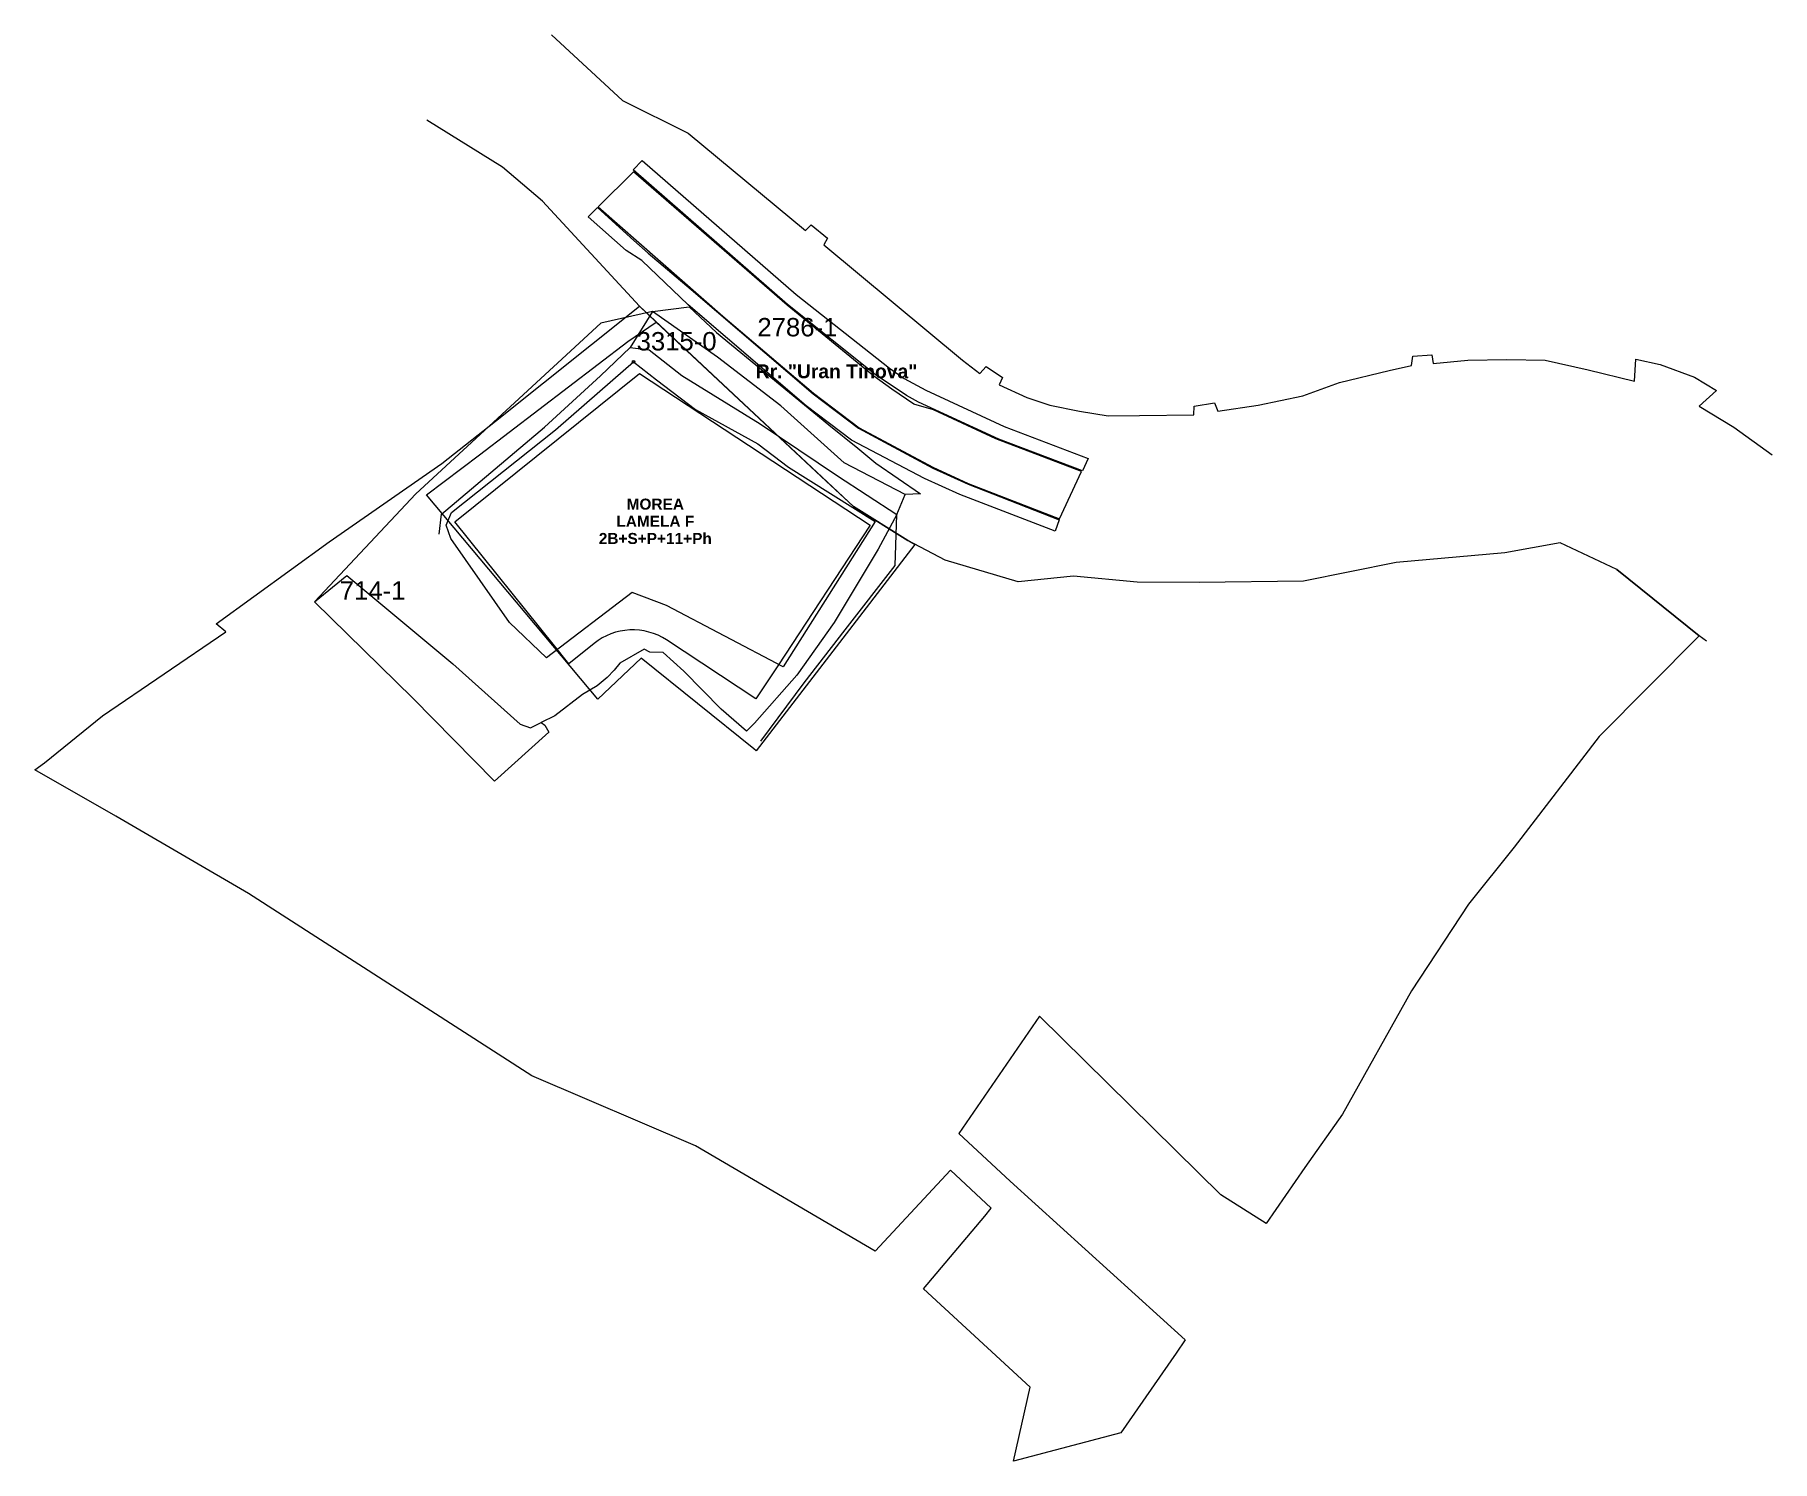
# Model space of a CAD drawing. Header units: metres. Extents: x 7511918 to 7512107, y 4692231 to 4692386.
import ezdxf

# ---------------------------------------------------------------- set-up
doc = ezdxf.new("R2010")
doc.units = ezdxf.units.M
doc.layers.add('A - Rrugë_Pen_No__82', color=7, linetype='Continuous', lineweight=0, true_color=0xaaaaaa)
for name, color, linetype, lineweight in [('Asfallt', 97, 'Continuous', 0), ('E0', 5, 'Continuous', 0), ('E4', 36, 'Continuous', 0), ('emrat e rrugeve', 7, 'Continuous', 0), ('etazha', 7, 'Continuous', 0), ('nr Parcela Fqinje', 251, 'Continuous', 0), ('Nr Parceles Baze', 7, 'Continuous', 0), ('parcela', 7, 'Continuous', 0), ('Parcela Fqinje', 251, 'Continuous', 0), ('Themel pllaka o3 ferizaj pikat', 30, 'Continuous', 0), ('trotuar', 155, 'Continuous', 0)]:
    doc.layers.add(name, color=color, linetype=linetype, lineweight=lineweight)
doc.styles.add('GENERATED_STYLE_1', font='arialbd.ttf')
doc.styles.get("Standard").update_dxf_attribs({"font": 'arial.ttf'})

msp = doc.modelspace()

# ---------------------------------------------------------------- linework, layer by layer
at = {"layer": 'A - Rrugë_Pen_No__82', "color": 253, "linetype": 'Continuous', "true_color": 0xaaaaaa}
msp.add_lwpolyline([(7511997.71, 4692350), (7511997.71, 4692350.01)], dxfattribs=at)
at = {"layer": 'Asfallt'}
msp.add_polyline3d([(7512032.13, 4692338.99, 620.8), (7512022.82, 4692342.56, 620.73), (7512016.03, 4692345.7, 620.72), (7512013.89, 4692346.3, 620.68), (7512011.49, 4692347.94, 620.72), (7512009.54, 4692349.37, 620.64), (7512000.09, 4692357.08, 620.65), (7511983.36, 4692371.6, 620.63), (7511979.54, 4692367.79, 620.54), (7511993.11, 4692355.88, 620.49), (7512002.95, 4692347.51, 620.55), (7512007.93, 4692343.75, 620.61), (7512015.97, 4692339.48, 620.7), (7512019.79, 4692337.69, 620.72), (7512029.74, 4692333.84, 620.71), (7512032.13, 4692338.99, 620.8)], dxfattribs=at)
at = {"layer": 'E0'}
msp.add_polyline3d([(7511985.89, 4692348.98, 609.87), (7511990.11, 4692345.72, 609.96), (7511996.92, 4692342, 610.02), (7512000.24, 4692339.46, 610.04), (7512009.68, 4692333.57, 610.39), (7511999.65, 4692317.73, 610.1), (7511986.95, 4692324.42, 610.08), (7511983.23, 4692325.84, 609.9), (7511973.89, 4692318.71, 610.16), (7511969.89, 4692322.58, 609.96), (7511963.5, 4692331.7, 610.01), (7511962.99, 4692333.17, 610.03), (7511963.57, 4692334.53, 610.24), (7511974.87, 4692343.52, 610.11), (7511981.14, 4692348.96, 609.89), (7511983.39, 4692350.91, 609.88)], close=True, dxfattribs=at)
msp.add_circle((7511983.39, 4692350.91, 609.88), 0.144, dxfattribs=at)
at = {"layer": 'E4'}
for points in [[(7511985.46, 4692356.41, 620.13), (7511979.81, 4692355.14, 619.72), (7511959.68, 4692336.57, 617.58), (7511948.64, 4692324.81, 617.11)], [(7512012.03, 4692334.33, 618.39), (7512012.96, 4692336.5, 618.66), (7512006.29, 4692339.94, 618.78), (7511999.42, 4692346.14, 619.12), (7511992.51, 4692351.43, 619.17), (7511985.46, 4692356.41, 620.13), (7511983.03, 4692352.49, 619.77)], [(7511985.46, 4692356.41, 620.13), (7511989.43, 4692356.9, 620.63), (7511992.4, 4692354.11, 620.49), (7512004.65, 4692344.08, 620.64), (7512007.8, 4692341.53, 620.69), (7512009.74, 4692339.9, 620.7), (7512014.6, 4692336.57, 620.29), (7512012.96, 4692336.5, 618.66)], [(7511962.21, 4692332.17, 616.31), (7511962.47, 4692334.34, 617.4), (7511973.7, 4692343.82, 618.24), (7511979.79, 4692349.39, 619.18), (7511983.03, 4692352.49, 619.77), (7511985.08, 4692352.22, 619.73), (7511988.65, 4692349.45, 619.14), (7511997.15, 4692344.17, 618.75), (7512005.57, 4692338.52, 618.34), (7512012.03, 4692334.33, 618.39), (7512010, 4692330.54, 619.22), (7512005.2, 4692322.55, 618.35), (7512001.17, 4692316.84, 617.41), (7511996.55, 4692311.61, 617.39), (7511995.66, 4692310.74, 617.38), (7511992.92, 4692313.14, 617.11), (7511988.85, 4692317.29, 617.15), (7511986.59, 4692319.31, 617.14), (7511985.14, 4692319.35, 617.12), (7511984.53, 4692319.66, 617.4), (7511981.88, 4692318.14, 617.24), (7511981.27, 4692317.38, 617.25), (7511980.52, 4692316.58, 617.06), (7511979.41, 4692315.68, 617.24), (7511977.84, 4692314.74, 616.99), (7511974.82, 4692312.41, 616.87), (7511973.33, 4692311.7, 616.82)], [(7511997.22, 4692309.65, 617.36), (7512001.95, 4692316, 617.47), (7512006.4, 4692321.76, 618.49), (7512011.85, 4692328.75, 619.21), (7512012.03, 4692334.33, 618.39)], [(7511952.19, 4692327.69, 617.26), (7511963.71, 4692318.08, 616.68), (7511971.05, 4692311.51, 616.62), (7511972.18, 4692311.12, 616.66), (7511973.33, 4692311.7, 616.82), (7511973.71, 4692311.39, 616.8), (7511974.17, 4692310.62, 617.12), (7511968.26, 4692305.3, 616.87), (7511959.36, 4692314.33, 617.13), (7511948.64, 4692324.81, 617.11), (7511952.19, 4692327.69, 617.26)]]:
    msp.add_polyline3d(points, dxfattribs=at)
at = {"layer": 'parcela', "elevation": 609.75}
msp.add_lwpolyline([(7512014, 4692331.06), (7512007.6, 4692322.74), (7511996.73, 4692308.59), (7511996.48, 4692308.81), (7511984.22, 4692318.67), (7511979.51, 4692314.21), (7511960.84, 4692336.46), (7511966.63, 4692340.81), (7511982.77, 4692353.15), (7511985.85, 4692355.25), (7512004.36, 4692337.95), (7512007.31, 4692335.19), (7512013.22, 4692331.47), (7512014, 4692331.06)], dxfattribs=at)
at = {"layer": 'Parcela Fqinje', "elevation": 609.75, "flags": 128}
for points in [[(7511974.44, 4692386.5), (7511982.19, 4692379.36), (7511989.32, 4692375.78), (7512002.11, 4692365.21), (7512002.73, 4692365.84), (7512004.48, 4692364.37), (7512004.09, 4692363.64), (7512019.17, 4692351.12), (7512021.06, 4692349.67), (7512021.77, 4692350.41), (7512023.54, 4692349.22), (7512023.16, 4692348.42), (7512026.18, 4692347.05), (7512028.69, 4692346.22), (7512031.9, 4692345.54), (7512035.04, 4692345.03), (7512038.46, 4692345.08), (7512044.36, 4692345.17), (7512044.41, 4692346.09), (7512046.6, 4692346.46), (7512046.96, 4692345.54), (7512051.37, 4692346.22), (7512056.21, 4692347.21), (7512060.22, 4692348.68), (7512065.61, 4692349.97), (7512068.05, 4692350.54), (7512068.19, 4692351.53), (7512070.26, 4692351.67), (7512070.39, 4692350.75), (7512074.17, 4692351.09), (7512078.41, 4692351.19), (7512082.6, 4692351.12), (7512087.28, 4692350.06), (7512092.33, 4692348.83), (7512092.47, 4692351.2), (7512095.1, 4692350.64), (7512098.86, 4692349.26), (7512101.24, 4692347.79), (7512099.34, 4692346.11), (7512103.13, 4692343.8), (7512107.31, 4692340.81)], [(7512100.15, 4692320.53), (7512099.37, 4692321.11), (7512090.4, 4692328.33), (7512084.23, 4692331.22), (7512078.21, 4692330.16), (7512066.38, 4692329.08), (7512056.28, 4692327.07), (7512044.93, 4692326.93), (7512038.19, 4692326.94), (7512031.28, 4692327.61), (7512025.23, 4692326.98), (7512017.28, 4692329.36), (7512013.22, 4692331.47), (7512007.31, 4692335.19), (7511984.02, 4692356.97), (7511973.49, 4692368.39), (7511969.12, 4692372.1), (7511960.9, 4692377.2)], [(7512090.4, 4692328.33), (7512099.37, 4692321.11), (7512088.47, 4692310.15), (7512079.23, 4692298.12), (7512074.26, 4692291.94), (7512068.06, 4692282.5), (7512060.54, 4692269.09), (7512056.44, 4692263.27), (7512052.22, 4692257.2), (7512047.3, 4692260.3), (7512027.58, 4692279.73), (7512018.78, 4692266.98), (7512024.36, 4692261.8), (7512043.43, 4692244.53), (7512042.43, 4692243.09), (7512036.42, 4692234.41), (7512024.74, 4692231.33), (7512026.54, 4692239.37), (7512014.95, 4692250.07), (7512021.6, 4692257.99), (7512022.31, 4692258.85), (7512017.87, 4692262.99), (7512009.67, 4692254.17), (7511990.14, 4692265.63), (7511972.31, 4692273.25), (7511941.46, 4692293.1), (7511928.33, 4692300.75), (7511927.02, 4692301.51), (7511918.21, 4692306.55), (7511919.27, 4692307.31), (7511925.6, 4692312.43), (7511939.02, 4692321.55), (7511937.96, 4692322.42), (7511950.25, 4692331.33), (7511962.5, 4692339.88), (7511968.34, 4692344.46), (7511984.02, 4692356.97), (7511985.85, 4692355.25)]]:
    msp.add_lwpolyline(points, dxfattribs=at)
at = {"layer": 'Themel pllaka o3 ferizaj pikat', "elevation": 609.75, "flags": 128}
msp.add_lwpolyline([(7512009.13, 4692333.14), (7511999.07, 4692317.85), (7511996.7, 4692314.26), (7511986.97, 4692320.67, 0.158744), (7511982.97, 4692321.76, 0.158634), (7511979.09, 4692320.29), (7511976.34, 4692318.08), (7511974.78, 4692320.03), (7511963.94, 4692333.52), (7511984.04, 4692349.66)], format="xyb", close=True, dxfattribs=at)
at = {"layer": 'trotuar'}
msp.add_polyline3d([(7512032.23, 4692339.07, 620.89), (7512023.12, 4692342.52, 620.85), (7512014.39, 4692346.53, 620.81), (7512013.08, 4692347.26, 620.8), (7512009.66, 4692349.56, 620.77), (7512000.14, 4692357.17, 620.72), (7511983.35, 4692371.79, 620.77), (7511984.33, 4692372.81, 620.79), (7512001.08, 4692358.26, 620.75), (7512011.22, 4692350.23, 620.87), (7512012.83, 4692349.11, 620.87), (7512015.2, 4692347.83, 620.87), (7512023.72, 4692343.88, 620.96), (7512032.86, 4692340.4, 620.98)], close=True, dxfattribs=at)
msp.add_polyline3d([(7512029.69, 4692333.75, 620.82), (7512029.27, 4692332.51, 620.86), (7512018.91, 4692336.48, 620.53), (7512015.04, 4692338.22, 620.59), (7512007.12, 4692342.39, 620.71), (7512002.15, 4692346.14, 620.7), (7511989.31, 4692357.12, 620.52), (7511984.28, 4692361.93, 620.43), (7511982.59, 4692363.02, 620.66), (7511978.44, 4692366.69, 620.71), (7511979.44, 4692367.72, 620.68), (7511983.42, 4692364.13, 620.64), (7511984.97, 4692362.75, 620.51), (7511989.67, 4692358.79, 620.58), (7512002.92, 4692347.45, 620.65), (7512007.88, 4692343.69, 620.67), (7512015.95, 4692339.36, 620.74), (7512019.8, 4692337.62, 620.75), (7512029.69, 4692333.75, 620.82)], dxfattribs=at)

# ---------------------------------------------------------------- texts
at = {"layer": 'emrat e rrugeve', "color": 0, "style": 'GENERATED_STYLE_1'}
msp.add_text('Rr. "Uran Tinova"', height=1.5, dxfattribs=at).set_placement((7511996.68, 4692349.14, 617))
at = {"layer": 'etazha', "color": 0, "insert": (7511985.75, 4692331.09, 617), "char_height": 1.2, "attachment_point": 8, "line_spacing_factor": 0.933377, "style": 'GENERATED_STYLE_1'}
msp.add_mtext('\\A1;MOREA\\PLAMELA F\\P2B+S+P+11+Ph', dxfattribs=at)
at = {"layer": 'nr Parcela Fqinje'}
for s, p in [('2786-1', (7511996.86, 4692353.69, 617)), ('714-1', (7511951.41, 4692325.05, 617))]:
    msp.add_text(s, height=2, dxfattribs=at).set_placement(p)
at = {"layer": 'Nr Parceles Baze'}
msp.add_text('3315-0', height=2, dxfattribs=at).set_placement((7511983.72, 4692352.16, 617))

doc.saveas('drawing.dxf')
